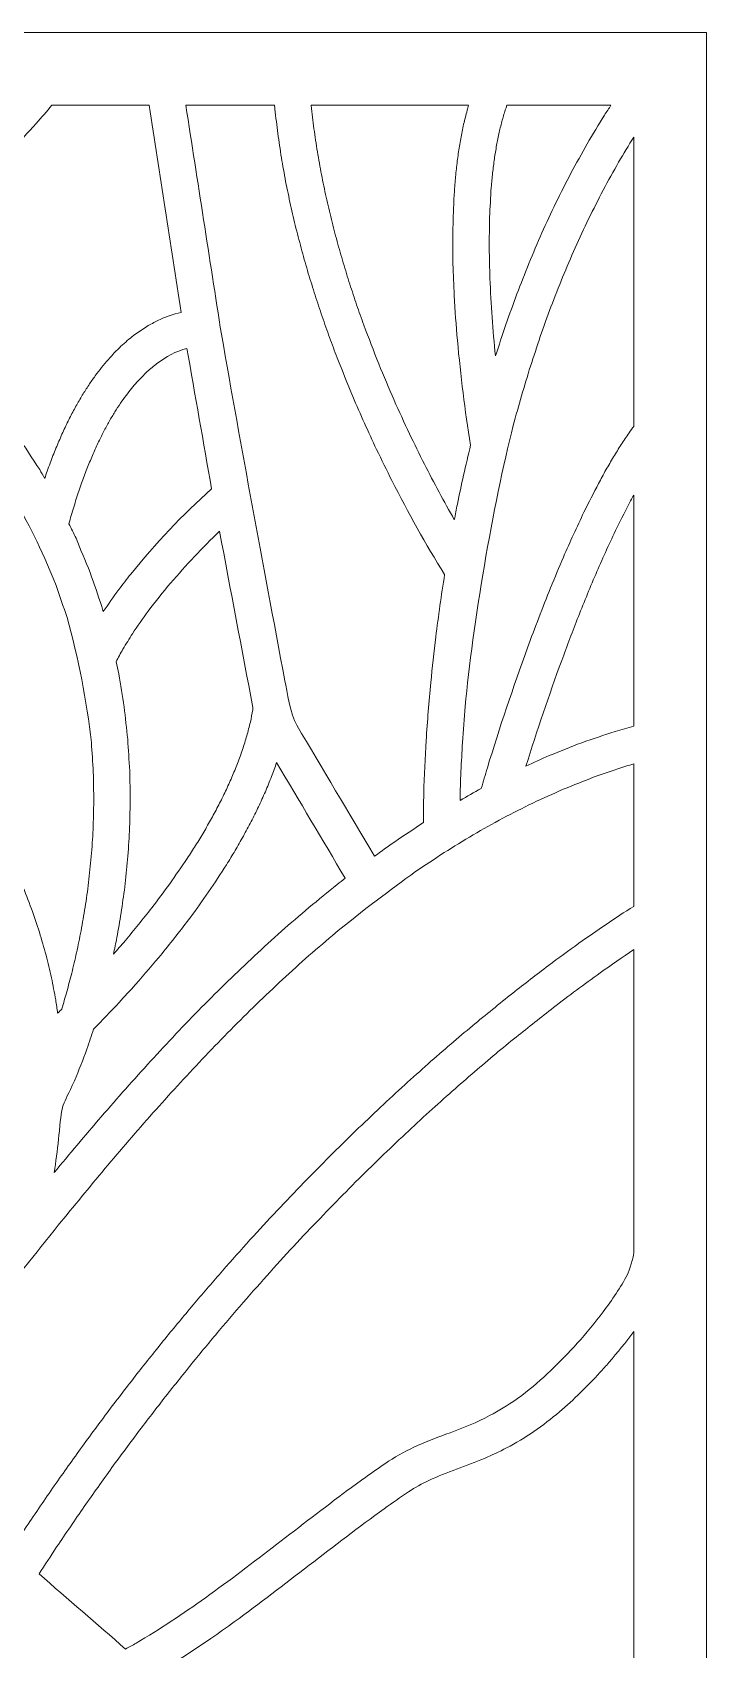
# Model space of a CAD drawing. Header units: centimetres. Extents: x 11.4 to 34.1, y -13.2 to 12.5.
# Drawn here: x 30.11 to 34.06, y 3.04 to 12.5 of the extents above; entities that cross this region are included whole.
import ezdxf

# ---------------------------------------------------------------- set-up
doc = ezdxf.new("R2010")
doc.units = ezdxf.units.CM
doc.header["$MEASUREMENT"] = 0
doc.layers.add('layer 1', color=7, linetype='Continuous')

msp = doc.modelspace()

# ---------------------------------------------------------------- linework, layer by layer
at = {"layer": 'layer 1', "color": 242, "lineweight": 9}
for points, knots in [([(34.05956, -13.24016), (30.47075, -13.24016), (26.88195, -13.24016), (23.29314, -13.24016), (23.29314, -13.24016), (23.29314, -4.65901), (23.29314, 3.92215), (23.29314, 12.5033), (23.29314, 12.5033), (26.88195, 12.5033), (30.47075, 12.5033), (34.05956, 12.5033), (34.05956, 12.5033), (34.05956, 3.92215), (34.05956, -4.65901), (34.05956, -13.24016)], [0, 0, 0, 0, 0.2, 0.2, 0.2, 0.2, 0.4, 0.4, 0.4, 0.4, 0.6, 0.6, 0.6, 0.6, 1, 1, 1, 1]), ([(30.18696, 9.89473), (30.19176, 9.90897), (30.19656, 9.92321), (30.20137, 9.93745), (30.20137, 9.93745), (30.21264, 9.96771), (30.22392, 9.99798), (30.23519, 10.02825), (30.23519, 10.02825), (30.24678, 10.05651), (30.25837, 10.08477), (30.26996, 10.11303), (30.26996, 10.11303), (30.28183, 10.13936), (30.2937, 10.16569), (30.30556, 10.19202), (30.30556, 10.19202), (30.31766, 10.21649), (30.32977, 10.24095), (30.34187, 10.26542), (30.34187, 10.26542), (30.35416, 10.2881), (30.36646, 10.31077), (30.37875, 10.33345), (30.37875, 10.33345), (30.3912, 10.35441), (30.40364, 10.37536), (30.41609, 10.39631), (30.41609, 10.39631), (30.42864, 10.41561), (30.4412, 10.43491), (30.45375, 10.45421), (30.45375, 10.45421), (30.46637, 10.47192), (30.47899, 10.48963), (30.4916, 10.50734), (30.4916, 10.50734), (30.50424, 10.52353), (30.51688, 10.53972), (30.52952, 10.5559), (30.52952, 10.5559), (30.54214, 10.57063), (30.55475, 10.58536), (30.56736, 10.60009), (30.56736, 10.60009), (30.5799, 10.61342), (30.59244, 10.62675), (30.60498, 10.64009), (30.60498, 10.64009), (30.6174, 10.65209), (30.62982, 10.66409), (30.64224, 10.67609), (30.64224, 10.67609), (30.65449, 10.68682), (30.66673, 10.69755), (30.67898, 10.70829), (30.67898, 10.70829), (30.69099, 10.71781), (30.70301, 10.72733), (30.71503, 10.73686), (30.71503, 10.73686), (30.73816, 10.75255), (30.76129, 10.76824), (30.78443, 10.78392), (30.78443, 10.78392), (30.80597, 10.79557), (30.82751, 10.80722), (30.84906, 10.81887), (30.84906, 10.81887), (30.89305, 10.83852), (30.93768, 10.85626), (30.98523, 10.86526), (30.98523, 10.86526), (30.92249, 11.26914), (30.85975, 11.67302), (30.79701, 12.07691), (30.79701, 12.07691), (30.60763, 12.07691), (30.41824, 12.07691), (30.22886, 12.07691), (30.22886, 12.07691), (30.19871, 12.04113), (30.16815, 12.00574), (30.13733, 11.97042), (30.13733, 11.97042), (30.08747, 11.91618), (30.03762, 11.86194), (29.98776, 11.80771), (29.98776, 11.80771), (29.95716, 11.77617), (29.92656, 11.74463), (29.89596, 11.71309), (29.89596, 11.71309), (29.8617, 11.67916), (29.82744, 11.64523), (29.79317, 11.61129), (29.79317, 11.61129), (29.75534, 11.57539), (29.71751, 11.53948), (29.67967, 11.50357), (29.67967, 11.50357), (29.63835, 11.4661), (29.59703, 11.42863), (29.55571, 11.39116), (29.55571, 11.39116), (29.511, 11.35255), (29.46628, 11.31394), (29.42157, 11.27533), (29.42157, 11.27533), (29.37354, 11.23599), (29.32552, 11.19666), (29.27749, 11.15732), (29.27749, 11.15732), (29.232, 11.12213), (29.1865, 11.08693), (29.14101, 11.05174), (29.14101, 11.05174), (29.27885, 10.94231), (29.37193, 10.86236), (29.522, 10.72755), (29.522, 10.72755), (29.58449, 10.66391), (29.64697, 10.60027), (29.70946, 10.53663), (29.70946, 10.53663), (29.76541, 10.47185), (29.82136, 10.40707), (29.87731, 10.34229), (29.87731, 10.34229), (29.92701, 10.2766), (29.97671, 10.21092), (30.02641, 10.14523), (30.02641, 10.14523), (30.07015, 10.07888), (30.11389, 10.01253), (30.15763, 9.94618), (30.15763, 9.94618), (30.1674, 9.92903), (30.17718, 9.91188), (30.18696, 9.89473)], [0, 0, 0, 0, 0.0277778, 0.0277778, 0.0277778, 0.0277778, 0.0555556, 0.0555556, 0.0555556, 0.0555556, 0.0833333, 0.0833333, 0.0833333, 0.0833333, 0.1111111, 0.1111111, 0.1111111, 0.1111111, 0.1388889, 0.1388889, 0.1388889, 0.1388889, 0.1666667, 0.1666667, 0.1666667, 0.1666667, 0.1944444, 0.1944444, 0.1944444, 0.1944444, 0.2222222, 0.2222222, 0.2222222, 0.2222222, 0.25, 0.25, 0.25, 0.25, 0.2777778, 0.2777778, 0.2777778, 0.2777778, 0.3055556, 0.3055556, 0.3055556, 0.3055556, 0.3333333, 0.3333333, 0.3333333, 0.3333333, 0.3611111, 0.3611111, 0.3611111, 0.3611111, 0.3888889, 0.3888889, 0.3888889, 0.3888889, 0.4166667, 0.4166667, 0.4166667, 0.4166667, 0.4444444, 0.4444444, 0.4444444, 0.4444444, 0.4722222, 0.4722222, 0.4722222, 0.4722222, 0.5, 0.5, 0.5, 0.5, 0.5277778, 0.5277778, 0.5277778, 0.5277778, 0.5555556, 0.5555556, 0.5555556, 0.5555556, 0.5833333, 0.5833333, 0.5833333, 0.5833333, 0.6111111, 0.6111111, 0.6111111, 0.6111111, 0.6388889, 0.6388889, 0.6388889, 0.6388889, 0.6666667, 0.6666667, 0.6666667, 0.6666667, 0.6944444, 0.6944444, 0.6944444, 0.6944444, 0.7222222, 0.7222222, 0.7222222, 0.7222222, 0.75, 0.75, 0.75, 0.75, 0.7777778, 0.7777778, 0.7777778, 0.7777778, 0.8055556, 0.8055556, 0.8055556, 0.8055556, 0.8333333, 0.8333333, 0.8333333, 0.8333333, 0.8611111, 0.8611111, 0.8611111, 0.8611111, 0.8888889, 0.8888889, 0.8888889, 0.8888889, 0.9166667, 0.9166667, 0.9166667, 0.9166667, 0.9444444, 0.9444444, 0.9444444, 0.9444444, 1, 1, 1, 1]), ([(32.40433, 8.05217), (32.40729, 8.15582), (32.41221, 8.25914), (32.41816, 8.36268), (32.41816, 8.36268), (32.42586, 8.47567), (32.435, 8.58828), (32.44527, 8.70107), (32.44527, 8.70107), (32.45507, 8.79), (32.46487, 8.87892), (32.47466, 8.96785), (32.47466, 8.96785), (32.49056, 9.08976), (32.50709, 9.21136), (32.5266, 9.33276), (32.5266, 9.33276), (32.41426, 9.51007), (32.31407, 9.69498), (32.21795, 9.88145), (32.21795, 9.88145), (32.18797, 9.94243), (32.15799, 10.0034), (32.128, 10.06437), (32.128, 10.06437), (32.08013, 10.16681), (32.03401, 10.26955), (31.98914, 10.37335), (31.98914, 10.37335), (31.95865, 10.44883), (31.92816, 10.52431), (31.89767, 10.59979), (31.89767, 10.59979), (31.88285, 10.63935), (31.86804, 10.67892), (31.85323, 10.71848), (31.85323, 10.71848), (31.83884, 10.75916), (31.82446, 10.79984), (31.81008, 10.84053), (31.81008, 10.84053), (31.79624, 10.88225), (31.78239, 10.92398), (31.76855, 10.96571), (31.76855, 10.96571), (31.75535, 11.0084), (31.74216, 11.0511), (31.72896, 11.0938), (31.72896, 11.0938), (31.71652, 11.13739), (31.70408, 11.18098), (31.69164, 11.22458), (31.69164, 11.22458), (31.68006, 11.269), (31.66848, 11.31342), (31.6569, 11.35784), (31.6569, 11.35784), (31.64629, 11.40301), (31.63569, 11.44818), (31.62508, 11.49335), (31.62508, 11.49335), (31.61556, 11.5392), (31.60603, 11.58505), (31.59651, 11.6309), (31.59651, 11.6309), (31.58818, 11.67735), (31.57984, 11.72381), (31.57151, 11.77026), (31.57151, 11.77026), (31.56448, 11.81725), (31.55745, 11.86424), (31.55042, 11.91123), (31.55042, 11.91123), (31.54481, 11.95868), (31.53919, 12.00612), (31.53358, 12.05357), (31.53358, 12.05357), (31.53291, 12.06135), (31.53225, 12.06913), (31.53158, 12.07691), (31.53158, 12.07691), (31.35864, 12.07691), (31.1857, 12.07691), (31.01276, 12.07691), (31.01276, 12.07691), (31.0821, 11.63053), (31.15144, 11.18416), (31.22078, 10.73778), (31.22078, 10.73778), (31.33949, 10.06116), (31.45828, 9.42027), (31.59179, 8.71169), (31.59179, 8.71169), (31.60358, 8.64914), (31.62408, 8.51458), (31.66159, 8.45141), (31.66159, 8.45141), (31.81322, 8.19603), (31.96485, 7.94065), (32.11649, 7.68526), (32.11649, 7.68526), (32.15596, 7.71357), (32.19543, 7.74188), (32.2349, 7.77018), (32.2349, 7.77018), (32.29097, 7.80752), (32.34704, 7.84485), (32.40311, 7.88218), (32.40311, 7.88218), (32.40303, 7.93886), (32.4032, 7.99543), (32.40433, 8.05217)], [0, 0, 0, 0, 0.0344828, 0.0344828, 0.0344828, 0.0344828, 0.0689655, 0.0689655, 0.0689655, 0.0689655, 0.1034483, 0.1034483, 0.1034483, 0.1034483, 0.137931, 0.137931, 0.137931, 0.137931, 0.1724138, 0.1724138, 0.1724138, 0.1724138, 0.2068966, 0.2068966, 0.2068966, 0.2068966, 0.2413793, 0.2413793, 0.2413793, 0.2413793, 0.2758621, 0.2758621, 0.2758621, 0.2758621, 0.3103448, 0.3103448, 0.3103448, 0.3103448, 0.3448276, 0.3448276, 0.3448276, 0.3448276, 0.3793103, 0.3793103, 0.3793103, 0.3793103, 0.4137931, 0.4137931, 0.4137931, 0.4137931, 0.4482759, 0.4482759, 0.4482759, 0.4482759, 0.4827586, 0.4827586, 0.4827586, 0.4827586, 0.5172414, 0.5172414, 0.5172414, 0.5172414, 0.5517241, 0.5517241, 0.5517241, 0.5517241, 0.5862069, 0.5862069, 0.5862069, 0.5862069, 0.6206897, 0.6206897, 0.6206897, 0.6206897, 0.6551724, 0.6551724, 0.6551724, 0.6551724, 0.6896552, 0.6896552, 0.6896552, 0.6896552, 0.7241379, 0.7241379, 0.7241379, 0.7241379, 0.7586207, 0.7586207, 0.7586207, 0.7586207, 0.7931034, 0.7931034, 0.7931034, 0.7931034, 0.8275862, 0.8275862, 0.8275862, 0.8275862, 0.862069, 0.862069, 0.862069, 0.862069, 0.8965517, 0.8965517, 0.8965517, 0.8965517, 0.9310345, 0.9310345, 0.9310345, 0.9310345, 1, 1, 1, 1]), ([(31.74555, 12.07691), (31.7456, 12.07633), (31.74565, 12.07576), (31.7457, 12.07518), (31.7457, 12.07518), (31.75105, 12.02997), (31.75641, 11.98475), (31.76176, 11.93953), (31.76176, 11.93953), (31.76847, 11.89464), (31.77519, 11.84975), (31.7819, 11.80486), (31.7819, 11.80486), (31.78988, 11.76037), (31.79786, 11.71589), (31.80584, 11.6714), (31.80584, 11.6714), (31.81498, 11.6274), (31.82412, 11.5834), (31.83326, 11.5394), (31.83326, 11.5394), (31.84346, 11.49597), (31.85366, 11.45253), (31.86386, 11.4091), (31.86386, 11.4091), (31.87501, 11.36631), (31.88616, 11.32352), (31.89732, 11.28073), (31.89732, 11.28073), (31.90932, 11.23867), (31.92133, 11.1966), (31.93334, 11.15454), (31.93334, 11.15454), (31.94609, 11.11328), (31.95884, 11.07202), (31.97159, 11.03076), (31.97159, 11.03076), (31.98499, 10.99038), (31.99838, 10.95001), (32.01178, 10.90963), (32.01178, 10.90963), (32.02571, 10.87022), (32.03964, 10.83081), (32.05358, 10.79139), (32.05358, 10.79139), (32.08263, 10.71578), (32.11169, 10.64016), (32.14075, 10.56454), (32.14075, 10.56454), (32.17069, 10.49373), (32.20064, 10.42292), (32.23058, 10.3521), (32.23058, 10.3521), (32.26057, 10.28672), (32.29055, 10.22133), (32.32054, 10.15595), (32.32054, 10.15595), (32.34971, 10.09662), (32.37888, 10.03729), (32.40806, 9.97797), (32.40806, 9.97797), (32.46448, 9.86851), (32.52211, 9.76002), (32.58328, 9.65314), (32.58328, 9.65314), (32.58916, 9.68333), (32.59504, 9.71351), (32.60092, 9.7437), (32.60092, 9.7437), (32.61296, 9.80004), (32.625, 9.85638), (32.63704, 9.91272), (32.63704, 9.91272), (32.65081, 9.97148), (32.66457, 10.03025), (32.67834, 10.08902), (32.67834, 10.08902), (32.6451, 10.29241), (32.62042, 10.49648), (32.60111, 10.70166), (32.60111, 10.70166), (32.59381, 10.78922), (32.58757, 10.87663), (32.58235, 10.96435), (32.58235, 10.96435), (32.57998, 11.02564), (32.57762, 11.08693), (32.57525, 11.14822), (32.57525, 11.14822), (32.57486, 11.21051), (32.57447, 11.27281), (32.57408, 11.33511), (32.57408, 11.33511), (32.57614, 11.3973), (32.57819, 11.45948), (32.58024, 11.52168), (32.58024, 11.52168), (32.58234, 11.55239), (32.58443, 11.5831), (32.58653, 11.61382), (32.58653, 11.61382), (32.58942, 11.6441), (32.59231, 11.67438), (32.59519, 11.70466), (32.59519, 11.70466), (32.59895, 11.73439), (32.6027, 11.76411), (32.60646, 11.79383), (32.60646, 11.79383), (32.61114, 11.82286), (32.61583, 11.8519), (32.62052, 11.88093), (32.62052, 11.88093), (32.62622, 11.90915), (32.63193, 11.93738), (32.63763, 11.9656), (32.63763, 11.9656), (32.64443, 11.99289), (32.65124, 12.02018), (32.65804, 12.04747), (32.65804, 12.04747), (32.66103, 12.05728), (32.66402, 12.06709), (32.66702, 12.07691), (32.66702, 12.07691), (32.35986, 12.07691), (32.05271, 12.07691), (31.74555, 12.07691)], [0, 0, 0, 0, 0.030303, 0.030303, 0.030303, 0.030303, 0.0606061, 0.0606061, 0.0606061, 0.0606061, 0.0909091, 0.0909091, 0.0909091, 0.0909091, 0.1212121, 0.1212121, 0.1212121, 0.1212121, 0.1515152, 0.1515152, 0.1515152, 0.1515152, 0.1818182, 0.1818182, 0.1818182, 0.1818182, 0.2121212, 0.2121212, 0.2121212, 0.2121212, 0.2424242, 0.2424242, 0.2424242, 0.2424242, 0.2727273, 0.2727273, 0.2727273, 0.2727273, 0.3030303, 0.3030303, 0.3030303, 0.3030303, 0.3333333, 0.3333333, 0.3333333, 0.3333333, 0.3636364, 0.3636364, 0.3636364, 0.3636364, 0.3939394, 0.3939394, 0.3939394, 0.3939394, 0.4242424, 0.4242424, 0.4242424, 0.4242424, 0.4545455, 0.4545455, 0.4545455, 0.4545455, 0.4848485, 0.4848485, 0.4848485, 0.4848485, 0.5151515, 0.5151515, 0.5151515, 0.5151515, 0.5454545, 0.5454545, 0.5454545, 0.5454545, 0.5757576, 0.5757576, 0.5757576, 0.5757576, 0.6060606, 0.6060606, 0.6060606, 0.6060606, 0.6363636, 0.6363636, 0.6363636, 0.6363636, 0.6666667, 0.6666667, 0.6666667, 0.6666667, 0.6969697, 0.6969697, 0.6969697, 0.6969697, 0.7272727, 0.7272727, 0.7272727, 0.7272727, 0.7575758, 0.7575758, 0.7575758, 0.7575758, 0.7878788, 0.7878788, 0.7878788, 0.7878788, 0.8181818, 0.8181818, 0.8181818, 0.8181818, 0.8484848, 0.8484848, 0.8484848, 0.8484848, 0.8787879, 0.8787879, 0.8787879, 0.8787879, 0.9090909, 0.9090909, 0.9090909, 0.9090909, 0.9393939, 0.9393939, 0.9393939, 0.9393939, 1, 1, 1, 1]), ([(32.89117, 12.07691), (32.88882, 12.07057), (32.88647, 12.06424), (32.88411, 12.05791), (32.88411, 12.05791), (32.87727, 12.03546), (32.87042, 12.013), (32.86357, 11.99055), (32.86357, 11.99055), (32.8576, 11.96659), (32.85163, 11.94264), (32.84566, 11.91868), (32.84566, 11.91868), (32.84054, 11.89339), (32.83543, 11.8681), (32.83032, 11.84281), (32.83032, 11.84281), (32.82605, 11.81636), (32.82178, 11.78991), (32.81751, 11.76347), (32.81751, 11.76347), (32.81405, 11.73604), (32.81058, 11.70861), (32.80712, 11.68118), (32.80712, 11.68118), (32.80442, 11.65293), (32.80173, 11.62468), (32.79903, 11.59644), (32.79903, 11.59644), (32.79577, 11.53816), (32.79251, 11.47988), (32.78925, 11.4216), (32.78925, 11.4216), (32.78851, 11.36201), (32.78778, 11.30242), (32.78704, 11.24283), (32.78704, 11.24283), (32.78842, 11.1832), (32.78981, 11.12356), (32.79119, 11.06393), (32.79119, 11.06393), (32.79815, 10.91245), (32.80841, 10.76162), (32.8241, 10.61079), (32.8241, 10.61079), (32.84425, 10.67186), (32.8644, 10.73292), (32.88456, 10.79399), (32.88456, 10.79399), (32.90607, 10.85375), (32.92758, 10.91351), (32.94909, 10.97327), (32.94909, 10.97327), (32.97246, 11.0329), (32.99582, 11.09252), (33.01919, 11.15215), (33.01919, 11.15215), (33.04449, 11.21145), (33.06979, 11.27074), (33.09509, 11.33004), (33.09509, 11.33004), (33.12241, 11.3888), (33.14973, 11.44756), (33.17705, 11.50632), (33.17705, 11.50632), (33.20647, 11.56434), (33.23589, 11.62237), (33.26531, 11.68039), (33.26531, 11.68039), (33.29691, 11.73747), (33.32852, 11.79455), (33.36012, 11.85164), (33.36012, 11.85164), (33.39399, 11.90757), (33.42786, 11.96351), (33.46172, 12.01945), (33.46172, 12.01945), (33.47443, 12.0386), (33.48714, 12.05775), (33.49985, 12.07691), (33.49985, 12.07691), (33.29696, 12.07691), (33.09407, 12.07691), (32.89117, 12.07691)], [0, 0, 0, 0, 0.0454545, 0.0454545, 0.0454545, 0.0454545, 0.0909091, 0.0909091, 0.0909091, 0.0909091, 0.1363636, 0.1363636, 0.1363636, 0.1363636, 0.1818182, 0.1818182, 0.1818182, 0.1818182, 0.2272727, 0.2272727, 0.2272727, 0.2272727, 0.2727273, 0.2727273, 0.2727273, 0.2727273, 0.3181818, 0.3181818, 0.3181818, 0.3181818, 0.3636364, 0.3636364, 0.3636364, 0.3636364, 0.4090909, 0.4090909, 0.4090909, 0.4090909, 0.4545455, 0.4545455, 0.4545455, 0.4545455, 0.5, 0.5, 0.5, 0.5, 0.5454545, 0.5454545, 0.5454545, 0.5454545, 0.5909091, 0.5909091, 0.5909091, 0.5909091, 0.6363636, 0.6363636, 0.6363636, 0.6363636, 0.6818182, 0.6818182, 0.6818182, 0.6818182, 0.7272727, 0.7272727, 0.7272727, 0.7272727, 0.7727273, 0.7727273, 0.7727273, 0.7727273, 0.8181818, 0.8181818, 0.8181818, 0.8181818, 0.8636364, 0.8636364, 0.8636364, 0.8636364, 0.9090909, 0.9090909, 0.9090909, 0.9090909, 1, 1, 1, 1]), ([(33.63316, 11.89096), (33.60365, 11.84223), (33.57414, 11.79349), (33.54463, 11.74475), (33.54463, 11.74475), (33.51433, 11.69001), (33.48402, 11.63527), (33.45371, 11.58052), (33.45371, 11.58052), (33.42542, 11.52473), (33.39714, 11.46894), (33.36885, 11.41315), (33.36885, 11.41315), (33.34252, 11.35651), (33.31618, 11.29988), (33.28985, 11.24324), (33.28985, 11.24324), (33.26541, 11.18596), (33.24097, 11.12868), (33.21653, 11.07141), (33.21653, 11.07141), (33.19391, 11.01369), (33.17129, 10.95597), (33.14868, 10.89826), (33.14868, 10.89826), (33.12782, 10.84031), (33.10696, 10.78236), (33.0861, 10.72441), (33.0861, 10.72441), (33.06693, 10.66643), (33.04776, 10.60845), (33.02859, 10.55047), (33.02859, 10.55047), (33.01104, 10.49267), (32.99349, 10.43487), (32.97594, 10.37707), (32.97594, 10.37707), (32.95994, 10.31965), (32.94395, 10.26223), (32.92795, 10.2048), (32.92795, 10.2048), (32.8098, 9.74215), (32.68922, 9.02919), (32.64662, 8.56134), (32.64662, 8.56134), (32.6414, 8.49066), (32.63617, 8.41999), (32.63094, 8.34931), (32.63094, 8.34931), (32.62448, 8.2369), (32.61863, 8.12443), (32.61672, 8.01185), (32.61672, 8.01185), (32.65807, 8.03501), (32.69942, 8.05818), (32.74077, 8.08134), (32.74077, 8.08134), (32.75251, 8.12156), (32.76432, 8.16175), (32.77642, 8.20187), (32.77642, 8.20187), (32.84844, 8.43768), (32.92718, 8.67094), (33.01105, 8.90282), (33.01105, 8.90282), (33.05468, 9.02077), (33.09967, 9.13791), (33.14635, 9.2547), (33.14635, 9.2547), (33.17138, 9.31457), (33.19641, 9.37444), (33.22145, 9.43431), (33.22145, 9.43431), (33.26039, 9.5229), (33.30036, 9.6106), (33.34187, 9.69803), (33.34187, 9.69803), (33.37012, 9.75363), (33.39837, 9.80923), (33.42662, 9.86484), (33.42662, 9.86484), (33.44115, 9.8913), (33.45568, 9.91776), (33.4702, 9.94422), (33.4702, 9.94422), (33.48498, 9.9696), (33.49976, 9.99498), (33.51454, 10.02037), (33.51454, 10.02037), (33.52957, 10.04453), (33.5446, 10.06869), (33.55963, 10.09285), (33.55963, 10.09285), (33.57492, 10.11566), (33.59021, 10.13847), (33.6055, 10.16128), (33.6055, 10.16128), (33.61472, 10.1739), (33.62394, 10.18653), (33.63316, 10.19916), (33.63316, 10.19916), (33.63316, 10.76309), (33.63316, 11.32703), (33.63316, 11.89096)], [0, 0, 0, 0, 0.037037, 0.037037, 0.037037, 0.037037, 0.0740741, 0.0740741, 0.0740741, 0.0740741, 0.1111111, 0.1111111, 0.1111111, 0.1111111, 0.1481481, 0.1481481, 0.1481481, 0.1481481, 0.1851852, 0.1851852, 0.1851852, 0.1851852, 0.2222222, 0.2222222, 0.2222222, 0.2222222, 0.2592593, 0.2592593, 0.2592593, 0.2592593, 0.2962963, 0.2962963, 0.2962963, 0.2962963, 0.3333333, 0.3333333, 0.3333333, 0.3333333, 0.3703704, 0.3703704, 0.3703704, 0.3703704, 0.4074074, 0.4074074, 0.4074074, 0.4074074, 0.4444444, 0.4444444, 0.4444444, 0.4444444, 0.4814815, 0.4814815, 0.4814815, 0.4814815, 0.5185185, 0.5185185, 0.5185185, 0.5185185, 0.5555556, 0.5555556, 0.5555556, 0.5555556, 0.5925926, 0.5925926, 0.5925926, 0.5925926, 0.6296296, 0.6296296, 0.6296296, 0.6296296, 0.6666667, 0.6666667, 0.6666667, 0.6666667, 0.7037037, 0.7037037, 0.7037037, 0.7037037, 0.7407407, 0.7407407, 0.7407407, 0.7407407, 0.7777778, 0.7777778, 0.7777778, 0.7777778, 0.8148148, 0.8148148, 0.8148148, 0.8148148, 0.8518519, 0.8518519, 0.8518519, 0.8518519, 0.8888889, 0.8888889, 0.8888889, 0.8888889, 0.9259259, 0.9259259, 0.9259259, 0.9259259, 1, 1, 1, 1]), ([(30.5297, 9.11543), (30.55921, 9.15934), (30.58938, 9.20238), (30.6206, 9.24519), (30.6206, 9.24519), (30.64377, 9.27518), (30.66693, 9.30518), (30.69009, 9.33517), (30.69009, 9.33517), (30.83458, 9.51288), (30.99203, 9.68048), (31.16307, 9.83297), (31.16307, 9.83297), (31.11503, 10.10678), (31.06699, 10.38059), (31.01896, 10.65439), (31.01896, 10.65439), (30.95369, 10.63903), (30.89731, 10.60507), (30.84328, 10.56647), (30.84328, 10.56647), (30.82441, 10.55071), (30.80553, 10.53494), (30.78666, 10.51918), (30.78666, 10.51918), (30.76646, 10.49866), (30.74626, 10.47815), (30.72606, 10.45764), (30.72606, 10.45764), (30.71557, 10.44539), (30.70508, 10.43314), (30.69459, 10.42089), (30.69459, 10.42089), (30.6839, 10.4072), (30.67321, 10.39351), (30.66252, 10.37982), (30.66252, 10.37982), (30.65168, 10.3646), (30.64084, 10.34939), (30.63, 10.33417), (30.63, 10.33417), (30.61906, 10.31735), (30.60811, 10.30053), (30.59717, 10.2837), (30.59717, 10.2837), (30.58618, 10.26519), (30.57518, 10.24668), (30.56419, 10.22817), (30.56419, 10.22817), (30.55319, 10.20789), (30.54219, 10.1876), (30.53119, 10.16732), (30.53119, 10.16732), (30.52025, 10.14519), (30.5093, 10.12306), (30.49836, 10.10093), (30.49836, 10.10093), (30.48751, 10.07687), (30.47667, 10.05281), (30.46583, 10.02875), (30.46583, 10.02875), (30.45514, 10.00269), (30.44445, 9.97663), (30.43376, 9.95057), (30.43376, 9.95057), (30.42328, 9.92243), (30.4128, 9.89428), (30.40232, 9.86614), (30.40232, 9.86614), (30.39209, 9.83585), (30.38187, 9.80555), (30.37165, 9.77525), (30.37165, 9.77525), (30.36173, 9.74272), (30.35182, 9.7102), (30.34191, 9.67767), (30.34191, 9.67767), (30.3375, 9.6616), (30.3331, 9.64553), (30.32869, 9.62947), (30.32869, 9.62947), (30.34244, 9.60132), (30.3562, 9.57317), (30.36995, 9.54502), (30.36995, 9.54502), (30.39759, 9.47814), (30.42522, 9.41126), (30.45286, 9.34438), (30.45286, 9.34438), (30.47575, 9.27782), (30.49864, 9.21125), (30.52152, 9.14469), (30.52152, 9.14469), (30.52425, 9.13494), (30.52697, 9.12518), (30.5297, 9.11543)], [0, 0, 0, 0, 0.04, 0.04, 0.04, 0.04, 0.08, 0.08, 0.08, 0.08, 0.12, 0.12, 0.12, 0.12, 0.16, 0.16, 0.16, 0.16, 0.2, 0.2, 0.2, 0.2, 0.24, 0.24, 0.24, 0.24, 0.28, 0.28, 0.28, 0.28, 0.32, 0.32, 0.32, 0.32, 0.36, 0.36, 0.36, 0.36, 0.4, 0.4, 0.4, 0.4, 0.44, 0.44, 0.44, 0.44, 0.48, 0.48, 0.48, 0.48, 0.52, 0.52, 0.52, 0.52, 0.56, 0.56, 0.56, 0.56, 0.6, 0.6, 0.6, 0.6, 0.64, 0.64, 0.64, 0.64, 0.68, 0.68, 0.68, 0.68, 0.72, 0.72, 0.72, 0.72, 0.76, 0.76, 0.76, 0.76, 0.8, 0.8, 0.8, 0.8, 0.84, 0.84, 0.84, 0.84, 0.88, 0.88, 0.88, 0.88, 0.92, 0.92, 0.92, 0.92, 1, 1, 1, 1]), ([(30.26536, 6.77006), (30.27231, 6.77682), (30.27924, 6.7836), (30.28614, 6.79039), (30.28614, 6.79039), (30.28638, 6.79114), (30.28662, 6.79189), (30.28686, 6.79263), (30.28686, 6.79263), (30.29653, 6.82561), (30.30621, 6.8586), (30.31589, 6.89158), (30.31589, 6.89158), (30.32559, 6.92808), (30.33529, 6.96458), (30.34498, 7.00109), (30.34498, 7.00109), (30.3544, 7.04088), (30.36382, 7.08068), (30.37323, 7.12048), (30.37323, 7.12048), (30.38206, 7.16334), (30.3909, 7.20621), (30.39973, 7.24908), (30.39973, 7.24908), (30.40767, 7.2948), (30.41561, 7.34051), (30.42356, 7.38623), (30.42356, 7.38623), (30.43031, 7.43457), (30.43706, 7.48291), (30.44381, 7.53125), (30.44381, 7.53125), (30.44907, 7.58199), (30.45434, 7.63272), (30.4596, 7.68346), (30.4596, 7.68346), (30.46307, 7.73638), (30.46654, 7.7893), (30.47001, 7.84221), (30.47001, 7.84221), (30.4714, 7.89709), (30.47278, 7.95196), (30.47417, 8.00683), (30.47417, 8.00683), (30.47317, 8.06344), (30.47217, 8.12005), (30.47117, 8.17665), (30.47117, 8.17665), (30.46749, 8.23478), (30.46381, 8.2929), (30.46012, 8.35103), (30.46012, 8.35103), (30.43315, 8.59192), (30.38349, 8.8465), (30.31788, 9.08129), (30.31788, 9.08129), (30.29637, 9.14384), (30.27486, 9.20639), (30.25336, 9.26894), (30.25336, 9.26894), (30.15446, 9.50825), (30.10855, 9.60182), (29.97583, 9.83459), (29.97583, 9.83459), (29.96213, 9.85538), (29.94842, 9.87617), (29.93472, 9.89696), (29.93472, 9.89696), (29.92349, 9.87279), (29.91218, 9.84867), (29.90079, 9.82458), (29.90079, 9.82458), (29.8084, 9.63044), (29.71032, 9.43898), (29.60298, 9.25264), (29.60298, 9.25264), (29.52502, 9.12019), (29.44114, 8.99177), (29.34659, 8.87046), (29.34659, 8.87046), (29.38825, 8.80424), (29.43109, 8.73876), (29.47334, 8.67291), (29.47334, 8.67291), (29.56455, 8.52834), (29.64864, 8.38074), (29.72772, 8.2292), (29.72772, 8.2292), (29.84692, 7.99745), (29.95416, 7.7601), (30.05445, 7.51961), (30.05445, 7.51961), (30.07258, 7.47246), (30.09071, 7.42531), (30.10884, 7.37817), (30.10884, 7.37817), (30.12438, 7.33231), (30.13992, 7.28645), (30.15546, 7.2406), (30.15546, 7.2406), (30.1685, 7.19582), (30.18154, 7.15105), (30.19458, 7.10628), (30.19458, 7.10628), (30.20522, 7.06238), (30.21585, 7.01848), (30.22648, 6.97458), (30.22648, 6.97458), (30.2348, 6.93137), (30.24312, 6.88815), (30.25144, 6.84494), (30.25144, 6.84494), (30.25513, 6.81907), (30.25882, 6.7932), (30.26252, 6.76733), (30.26252, 6.76733), (30.26347, 6.76824), (30.26441, 6.76915), (30.26536, 6.77006)], [0, 0, 0, 0, 0.0322581, 0.0322581, 0.0322581, 0.0322581, 0.0645161, 0.0645161, 0.0645161, 0.0645161, 0.0967742, 0.0967742, 0.0967742, 0.0967742, 0.1290323, 0.1290323, 0.1290323, 0.1290323, 0.1612903, 0.1612903, 0.1612903, 0.1612903, 0.1935484, 0.1935484, 0.1935484, 0.1935484, 0.2258065, 0.2258065, 0.2258065, 0.2258065, 0.2580645, 0.2580645, 0.2580645, 0.2580645, 0.2903226, 0.2903226, 0.2903226, 0.2903226, 0.3225806, 0.3225806, 0.3225806, 0.3225806, 0.3548387, 0.3548387, 0.3548387, 0.3548387, 0.3870968, 0.3870968, 0.3870968, 0.3870968, 0.4193548, 0.4193548, 0.4193548, 0.4193548, 0.4516129, 0.4516129, 0.4516129, 0.4516129, 0.483871, 0.483871, 0.483871, 0.483871, 0.516129, 0.516129, 0.516129, 0.516129, 0.5483871, 0.5483871, 0.5483871, 0.5483871, 0.5806452, 0.5806452, 0.5806452, 0.5806452, 0.6129032, 0.6129032, 0.6129032, 0.6129032, 0.6451613, 0.6451613, 0.6451613, 0.6451613, 0.6774194, 0.6774194, 0.6774194, 0.6774194, 0.7096774, 0.7096774, 0.7096774, 0.7096774, 0.7419355, 0.7419355, 0.7419355, 0.7419355, 0.7741935, 0.7741935, 0.7741935, 0.7741935, 0.8064516, 0.8064516, 0.8064516, 0.8064516, 0.8387097, 0.8387097, 0.8387097, 0.8387097, 0.8709677, 0.8709677, 0.8709677, 0.8709677, 0.9032258, 0.9032258, 0.9032258, 0.9032258, 0.9354839, 0.9354839, 0.9354839, 0.9354839, 1, 1, 1, 1]), ([(33.63316, 9.79707), (33.62699, 9.78615), (33.62082, 9.77523), (33.61465, 9.76431), (33.61465, 9.76431), (33.58766, 9.71119), (33.56067, 9.65806), (33.53367, 9.60493), (33.53367, 9.60493), (33.49351, 9.52033), (33.45484, 9.43546), (33.41716, 9.34973), (33.41716, 9.34973), (33.38009, 9.26246), (33.34408, 9.17498), (33.30889, 9.08694), (33.30889, 9.08694), (33.27563, 9.00139), (33.24312, 8.91566), (33.21127, 8.82958), (33.21127, 8.82958), (33.13743, 8.62542), (33.06658, 8.41978), (33.0024, 8.21226), (33.0024, 8.21226), (33.0474, 8.23258), (33.09239, 8.25289), (33.1374, 8.27321), (33.1374, 8.27321), (33.20111, 8.29845), (33.26483, 8.32369), (33.32855, 8.34893), (33.32855, 8.34893), (33.39351, 8.37104), (33.45847, 8.39314), (33.52343, 8.41525), (33.52343, 8.41525), (33.56001, 8.42565), (33.59658, 8.43603), (33.63316, 8.44643), (33.63316, 8.44643), (33.63316, 8.89664), (33.63316, 9.34685), (33.63316, 9.79707)], [0, 0, 0, 0, 0.0833333, 0.0833333, 0.0833333, 0.0833333, 0.1666667, 0.1666667, 0.1666667, 0.1666667, 0.25, 0.25, 0.25, 0.25, 0.3333333, 0.3333333, 0.3333333, 0.3333333, 0.4166667, 0.4166667, 0.4166667, 0.4166667, 0.5, 0.5, 0.5, 0.5, 0.5833333, 0.5833333, 0.5833333, 0.5833333, 0.6666667, 0.6666667, 0.6666667, 0.6666667, 0.75, 0.75, 0.75, 0.75, 0.8333333, 0.8333333, 0.8333333, 0.8333333, 1, 1, 1, 1]), ([(30.58905, 7.11148), (30.612, 7.13762), (30.6348, 7.16389), (30.65749, 7.19032), (30.65749, 7.19032), (30.71057, 7.25385), (30.76247, 7.31792), (30.81366, 7.383), (30.81366, 7.383), (30.84863, 7.42985), (30.8836, 7.4767), (30.91857, 7.52356), (30.91857, 7.52356), (30.95262, 7.573), (30.98667, 7.62245), (31.02073, 7.6719), (31.02073, 7.6719), (31.03711, 7.69742), (31.05349, 7.72294), (31.06986, 7.74846), (31.06986, 7.74846), (31.08565, 7.77442), (31.10144, 7.80038), (31.11723, 7.82633), (31.11723, 7.82633), (31.1323, 7.85265), (31.14738, 7.87898), (31.16246, 7.9053), (31.16246, 7.9053), (31.1767, 7.93191), (31.19095, 7.95852), (31.2052, 7.98513), (31.2052, 7.98513), (31.2185, 8.01196), (31.2318, 8.03878), (31.2451, 8.06561), (31.2451, 8.06561), (31.25733, 8.09257), (31.26957, 8.11953), (31.28181, 8.14649), (31.28181, 8.14649), (31.29287, 8.17352), (31.30393, 8.20054), (31.31499, 8.22756), (31.31499, 8.22756), (31.32477, 8.25455), (31.33454, 8.28155), (31.34432, 8.30855), (31.34432, 8.30855), (31.3527, 8.33545), (31.36108, 8.36234), (31.36946, 8.38924), (31.36946, 8.38924), (31.37635, 8.41595), (31.38324, 8.44266), (31.39012, 8.46938), (31.39012, 8.46938), (31.39494, 8.49342), (31.39975, 8.51746), (31.40456, 8.54151), (31.40456, 8.54151), (31.40456, 8.54568), (31.40456, 8.54985), (31.40456, 8.55402), (31.40456, 8.55402), (31.33961, 8.89786), (31.27466, 9.2417), (31.20972, 9.58554), (31.20972, 9.58554), (31.10897, 9.48906), (31.01396, 9.38781), (30.92283, 9.28222), (30.92283, 9.28222), (30.87767, 9.22838), (30.83414, 9.17394), (30.79167, 9.11795), (30.79167, 9.11795), (30.76008, 9.07463), (30.72964, 9.03106), (30.6999, 8.98645), (30.6999, 8.98645), (30.68146, 8.95646), (30.66301, 8.92646), (30.64457, 8.89647), (30.64457, 8.89647), (30.63064, 8.87159), (30.61726, 8.84676), (30.60432, 8.82167), (30.60432, 8.82167), (30.6095, 8.79812), (30.61467, 8.77457), (30.61984, 8.75102), (30.61984, 8.75102), (30.63037, 8.68683), (30.6409, 8.62264), (30.65142, 8.55845), (30.65142, 8.55845), (30.65847, 8.49551), (30.66552, 8.43258), (30.67257, 8.36964), (30.67257, 8.36964), (30.67646, 8.30819), (30.68035, 8.24673), (30.68424, 8.18528), (30.68424, 8.18528), (30.6853, 8.12553), (30.68636, 8.06578), (30.68741, 8.00603), (30.68741, 8.00603), (30.68595, 7.9482), (30.68449, 7.89037), (30.68303, 7.83254), (30.68303, 7.83254), (30.67938, 7.77685), (30.67573, 7.72117), (30.67207, 7.66548), (30.67207, 7.66548), (30.66654, 7.61215), (30.66101, 7.55882), (30.65548, 7.5055), (30.65548, 7.5055), (30.64839, 7.45474), (30.6413, 7.40398), (30.63421, 7.35323), (30.63421, 7.35323), (30.62588, 7.30526), (30.61754, 7.25729), (30.60921, 7.20932), (30.60921, 7.20932), (30.60249, 7.1767), (30.59577, 7.14409), (30.58905, 7.11148)], [0, 0, 0, 0, 0.0294118, 0.0294118, 0.0294118, 0.0294118, 0.0588235, 0.0588235, 0.0588235, 0.0588235, 0.0882353, 0.0882353, 0.0882353, 0.0882353, 0.1176471, 0.1176471, 0.1176471, 0.1176471, 0.1470588, 0.1470588, 0.1470588, 0.1470588, 0.1764706, 0.1764706, 0.1764706, 0.1764706, 0.2058824, 0.2058824, 0.2058824, 0.2058824, 0.2352941, 0.2352941, 0.2352941, 0.2352941, 0.2647059, 0.2647059, 0.2647059, 0.2647059, 0.2941176, 0.2941176, 0.2941176, 0.2941176, 0.3235294, 0.3235294, 0.3235294, 0.3235294, 0.3529412, 0.3529412, 0.3529412, 0.3529412, 0.3823529, 0.3823529, 0.3823529, 0.3823529, 0.4117647, 0.4117647, 0.4117647, 0.4117647, 0.4411765, 0.4411765, 0.4411765, 0.4411765, 0.4705882, 0.4705882, 0.4705882, 0.4705882, 0.5, 0.5, 0.5, 0.5, 0.5294118, 0.5294118, 0.5294118, 0.5294118, 0.5588235, 0.5588235, 0.5588235, 0.5588235, 0.5882353, 0.5882353, 0.5882353, 0.5882353, 0.6176471, 0.6176471, 0.6176471, 0.6176471, 0.6470588, 0.6470588, 0.6470588, 0.6470588, 0.6764706, 0.6764706, 0.6764706, 0.6764706, 0.7058824, 0.7058824, 0.7058824, 0.7058824, 0.7352941, 0.7352941, 0.7352941, 0.7352941, 0.7647059, 0.7647059, 0.7647059, 0.7647059, 0.7941176, 0.7941176, 0.7941176, 0.7941176, 0.8235294, 0.8235294, 0.8235294, 0.8235294, 0.8529412, 0.8529412, 0.8529412, 0.8529412, 0.8823529, 0.8823529, 0.8823529, 0.8823529, 0.9117647, 0.9117647, 0.9117647, 0.9117647, 0.9411765, 0.9411765, 0.9411765, 0.9411765, 1, 1, 1, 1]), ([(31.54356, 8.2326), (31.53369, 8.20535), (31.52383, 8.1781), (31.51396, 8.15085), (31.51396, 8.15085), (31.50184, 8.12124), (31.48972, 8.09163), (31.4776, 8.06202), (31.4776, 8.06202), (31.46431, 8.03274), (31.45102, 8.00346), (31.43773, 7.97417), (31.43773, 7.97417), (31.42339, 7.94526), (31.40906, 7.91635), (31.39472, 7.88744), (31.39472, 7.88744), (31.37947, 7.85896), (31.36422, 7.83047), (31.34897, 7.80198), (31.34897, 7.80198), (31.33293, 7.77397), (31.31688, 7.74595), (31.30083, 7.71794), (31.30083, 7.71794), (31.28412, 7.69045), (31.2674, 7.66296), (31.25068, 7.63548), (31.25068, 7.63548), (31.21571, 7.58229), (31.18074, 7.52911), (31.14577, 7.47593), (31.14577, 7.47593), (31.10956, 7.42551), (31.07335, 7.37509), (31.03713, 7.32466), (31.03713, 7.32466), (30.98359, 7.25424), (30.92922, 7.185), (30.87348, 7.11632), (30.87348, 7.11632), (30.82223, 7.05499), (30.7704, 6.99448), (30.71759, 6.9345), (30.71759, 6.9345), (30.68598, 6.89981), (30.65437, 6.86512), (30.62275, 6.83043), (30.62275, 6.83043), (30.57325, 6.77783), (30.52332, 6.7256), (30.47227, 6.6745), (30.47227, 6.6745), (30.45934, 6.63548), (30.44641, 6.59646), (30.43348, 6.55744), (30.43348, 6.55744), (30.41039, 6.49485), (30.38691, 6.43288), (30.36034, 6.37168), (30.36034, 6.37168), (30.29039, 6.21686), (30.28715, 6.24517), (30.27285, 6.07906), (30.27285, 6.07906), (30.26605, 6.01303), (30.25824, 5.9474), (30.24948, 5.8816), (30.24948, 5.8816), (30.24722, 5.86619), (30.24492, 5.85078), (30.24257, 5.83539), (30.24257, 5.83539), (30.2872, 5.88897), (30.33183, 5.94255), (30.37646, 5.99612), (30.37646, 5.99612), (30.42345, 6.05126), (30.47045, 6.10639), (30.51745, 6.16152), (30.51745, 6.16152), (30.56519, 6.21607), (30.61293, 6.27063), (30.66067, 6.32518), (30.66067, 6.32518), (30.70918, 6.37901), (30.75769, 6.43284), (30.8062, 6.48667), (30.8062, 6.48667), (30.85552, 6.53963), (30.90483, 6.59259), (30.95414, 6.64555), (30.95414, 6.64555), (31.00428, 6.69749), (31.05442, 6.74944), (31.10456, 6.80139), (31.10456, 6.80139), (31.15556, 6.85217), (31.20656, 6.90296), (31.25756, 6.95375), (31.25756, 6.95375), (31.30945, 7.00323), (31.36134, 7.05271), (31.41323, 7.10219), (31.41323, 7.10219), (31.46604, 7.15021), (31.51885, 7.19824), (31.57166, 7.24627), (31.57166, 7.24627), (31.62542, 7.2927), (31.67918, 7.33913), (31.73295, 7.38556), (31.73295, 7.38556), (31.78769, 7.43024), (31.84244, 7.47492), (31.89719, 7.5196), (31.89719, 7.5196), (31.91315, 7.53185), (31.92912, 7.54411), (31.94508, 7.55635), (31.94508, 7.55635), (31.81124, 7.78177), (31.6774, 8.00718), (31.54356, 8.2326)], [0, 0, 0, 0, 0.03125, 0.03125, 0.03125, 0.03125, 0.0625, 0.0625, 0.0625, 0.0625, 0.09375, 0.09375, 0.09375, 0.09375, 0.125, 0.125, 0.125, 0.125, 0.15625, 0.15625, 0.15625, 0.15625, 0.1875, 0.1875, 0.1875, 0.1875, 0.21875, 0.21875, 0.21875, 0.21875, 0.25, 0.25, 0.25, 0.25, 0.28125, 0.28125, 0.28125, 0.28125, 0.3125, 0.3125, 0.3125, 0.3125, 0.34375, 0.34375, 0.34375, 0.34375, 0.375, 0.375, 0.375, 0.375, 0.40625, 0.40625, 0.40625, 0.40625, 0.4375, 0.4375, 0.4375, 0.4375, 0.46875, 0.46875, 0.46875, 0.46875, 0.5, 0.5, 0.5, 0.5, 0.53125, 0.53125, 0.53125, 0.53125, 0.5625, 0.5625, 0.5625, 0.5625, 0.59375, 0.59375, 0.59375, 0.59375, 0.625, 0.625, 0.625, 0.625, 0.65625, 0.65625, 0.65625, 0.65625, 0.6875, 0.6875, 0.6875, 0.6875, 0.71875, 0.71875, 0.71875, 0.71875, 0.75, 0.75, 0.75, 0.75, 0.78125, 0.78125, 0.78125, 0.78125, 0.8125, 0.8125, 0.8125, 0.8125, 0.84375, 0.84375, 0.84375, 0.84375, 0.875, 0.875, 0.875, 0.875, 0.90625, 0.90625, 0.90625, 0.90625, 0.9375, 0.9375, 0.9375, 0.9375, 1, 1, 1, 1]), ([(33.63316, 8.22479), (33.61776, 8.22042), (33.60236, 8.21604), (33.58695, 8.21167), (33.58695, 8.21167), (33.52537, 8.19071), (33.46378, 8.16975), (33.4022, 8.14879), (33.4022, 8.14879), (33.34165, 8.1248), (33.28111, 8.10082), (33.22056, 8.07683), (33.22056, 8.07683), (33.16102, 8.04996), (33.10148, 8.02308), (33.04194, 7.9962), (33.04194, 7.9962), (32.98338, 7.96656), (32.92482, 7.93692), (32.86626, 7.90728), (32.86626, 7.90728), (32.80866, 7.875), (32.75105, 7.84273), (32.69345, 7.81046), (32.69345, 7.81046), (32.63677, 7.77569), (32.5801, 7.74093), (32.52343, 7.70616), (32.52343, 7.70616), (32.46766, 7.66903), (32.4119, 7.6319), (32.35614, 7.59478), (32.35614, 7.59478), (32.20687, 7.48773), (32.05573, 7.37352), (31.87005, 7.22226), (31.87005, 7.22226), (31.81772, 7.17708), (31.7654, 7.13189), (31.71308, 7.08671), (31.71308, 7.08671), (31.66156, 7.03986), (31.61005, 6.99301), (31.55853, 6.94616), (31.55853, 6.94616), (31.50781, 6.89779), (31.45708, 6.84942), (31.40636, 6.80105), (31.40636, 6.80105), (31.3564, 6.7513), (31.30644, 6.70155), (31.25649, 6.65181), (31.25649, 6.65181), (31.20728, 6.60083), (31.15807, 6.54985), (31.10886, 6.49887), (31.10886, 6.49887), (31.06038, 6.4468), (31.0119, 6.39473), (30.96342, 6.34265), (30.96342, 6.34265), (30.91564, 6.28964), (30.86786, 6.23662), (30.82008, 6.18361), (30.82008, 6.18361), (30.77299, 6.12979), (30.72589, 6.07598), (30.6788, 6.02216), (30.6788, 6.02216), (30.63236, 5.96769), (30.58593, 5.91321), (30.53949, 5.85874), (30.53949, 5.85874), (30.4485, 5.7484), (30.35751, 5.63807), (30.26652, 5.52773), (30.26652, 5.52773), (30.13329, 5.36172), (30.00129, 5.19492), (29.87011, 5.02728), (29.87011, 5.02728), (29.67873, 4.78074), (29.48867, 4.53318), (29.29735, 4.28659), (29.29735, 4.28659), (29.4301, 4.15864), (29.56279, 4.03062), (29.69551, 3.90265), (29.69551, 3.90265), (29.79221, 3.80942), (29.89095, 3.71849), (29.99156, 3.62949), (29.99156, 3.62949), (30.02079, 3.67427), (30.05001, 3.71904), (30.07923, 3.7638), (30.07923, 3.7638), (30.13375, 3.84375), (30.18827, 3.92369), (30.24278, 4.00363), (30.24278, 4.00363), (30.29758, 4.08066), (30.35238, 4.15769), (30.40718, 4.23471), (30.40718, 4.23471), (30.46212, 4.30885), (30.51706, 4.38299), (30.572, 4.45713), (30.572, 4.45713), (30.62694, 4.52839), (30.68188, 4.59965), (30.73683, 4.67092), (30.73683, 4.67092), (30.79163, 4.73933), (30.84644, 4.80774), (30.90124, 4.87616), (30.90124, 4.87616), (30.95577, 4.94174), (31.01029, 5.00732), (31.06482, 5.0729), (31.06482, 5.0729), (31.11892, 5.13566), (31.17303, 5.19843), (31.22714, 5.2612), (31.22714, 5.2612), (31.28069, 5.32118), (31.33424, 5.38115), (31.38779, 5.44113), (31.38779, 5.44113), (31.44064, 5.49833), (31.49349, 5.55554), (31.54634, 5.61274), (31.54634, 5.61274), (31.59836, 5.66719), (31.65037, 5.72165), (31.70239, 5.7761), (31.70239, 5.7761), (31.75342, 5.82782), (31.80446, 5.87954), (31.8555, 5.93126), (31.8555, 5.93126), (31.90542, 5.98027), (31.95534, 6.02928), (32.00526, 6.07829), (32.00526, 6.07829), (32.05393, 6.12461), (32.10259, 6.17093), (32.15126, 6.21725), (32.15126, 6.21725), (32.19853, 6.2609), (32.24579, 6.30455), (32.29306, 6.3482), (32.29306, 6.3482), (32.3388, 6.38919), (32.38453, 6.43019), (32.43027, 6.47119), (32.43027, 6.47119), (32.47432, 6.50956), (32.51838, 6.54792), (32.56244, 6.58629), (32.56244, 6.58629), (32.60469, 6.62205), (32.64693, 6.6578), (32.68918, 6.69356), (32.68918, 6.69356), (32.76767, 6.75732), (32.84616, 6.82109), (32.92465, 6.88485), (32.92465, 6.88485), (32.99421, 6.93842), (33.06377, 6.99199), (33.13333, 7.04555), (33.13333, 7.04555), (33.19285, 7.08908), (33.25237, 7.13261), (33.31189, 7.17614), (33.31189, 7.17614), (33.41741, 7.25042), (33.52344, 7.32392), (33.63316, 7.39187), (33.63316, 7.39187), (33.63316, 7.66951), (33.63316, 7.94715), (33.63316, 8.22479)], [0, 0, 0, 0, 0.0212766, 0.0212766, 0.0212766, 0.0212766, 0.0425532, 0.0425532, 0.0425532, 0.0425532, 0.0638298, 0.0638298, 0.0638298, 0.0638298, 0.0851064, 0.0851064, 0.0851064, 0.0851064, 0.106383, 0.106383, 0.106383, 0.106383, 0.1276596, 0.1276596, 0.1276596, 0.1276596, 0.1489362, 0.1489362, 0.1489362, 0.1489362, 0.1702128, 0.1702128, 0.1702128, 0.1702128, 0.1914894, 0.1914894, 0.1914894, 0.1914894, 0.212766, 0.212766, 0.212766, 0.212766, 0.2340426, 0.2340426, 0.2340426, 0.2340426, 0.2553191, 0.2553191, 0.2553191, 0.2553191, 0.2765957, 0.2765957, 0.2765957, 0.2765957, 0.2978723, 0.2978723, 0.2978723, 0.2978723, 0.3191489, 0.3191489, 0.3191489, 0.3191489, 0.3404255, 0.3404255, 0.3404255, 0.3404255, 0.3617021, 0.3617021, 0.3617021, 0.3617021, 0.3829787, 0.3829787, 0.3829787, 0.3829787, 0.4042553, 0.4042553, 0.4042553, 0.4042553, 0.4255319, 0.4255319, 0.4255319, 0.4255319, 0.4468085, 0.4468085, 0.4468085, 0.4468085, 0.4680851, 0.4680851, 0.4680851, 0.4680851, 0.4893617, 0.4893617, 0.4893617, 0.4893617, 0.5106383, 0.5106383, 0.5106383, 0.5106383, 0.5319149, 0.5319149, 0.5319149, 0.5319149, 0.5531915, 0.5531915, 0.5531915, 0.5531915, 0.5744681, 0.5744681, 0.5744681, 0.5744681, 0.5957447, 0.5957447, 0.5957447, 0.5957447, 0.6170213, 0.6170213, 0.6170213, 0.6170213, 0.6382979, 0.6382979, 0.6382979, 0.6382979, 0.6595745, 0.6595745, 0.6595745, 0.6595745, 0.6808511, 0.6808511, 0.6808511, 0.6808511, 0.7021277, 0.7021277, 0.7021277, 0.7021277, 0.7234043, 0.7234043, 0.7234043, 0.7234043, 0.7446809, 0.7446809, 0.7446809, 0.7446809, 0.7659574, 0.7659574, 0.7659574, 0.7659574, 0.787234, 0.787234, 0.787234, 0.787234, 0.8085106, 0.8085106, 0.8085106, 0.8085106, 0.8297872, 0.8297872, 0.8297872, 0.8297872, 0.8510638, 0.8510638, 0.8510638, 0.8510638, 0.8723404, 0.8723404, 0.8723404, 0.8723404, 0.893617, 0.893617, 0.893617, 0.893617, 0.9148936, 0.9148936, 0.9148936, 0.9148936, 0.9361702, 0.9361702, 0.9361702, 0.9361702, 0.9574468, 0.9574468, 0.9574468, 0.9574468, 1, 1, 1, 1]), ([(33.63316, 7.13869), (33.56653, 7.09443), (33.50097, 7.04852), (33.43563, 7.00253), (33.43563, 7.00253), (33.34366, 6.93615), (33.25291, 6.86865), (33.16258, 6.80004), (33.16258, 6.80004), (33.08987, 6.74255), (33.01716, 6.68505), (32.94445, 6.62755), (32.94445, 6.62755), (32.9049, 6.595), (32.86535, 6.56244), (32.8258, 6.52989), (32.8258, 6.52989), (32.78431, 6.49477), (32.74281, 6.45965), (32.70132, 6.42453), (32.70132, 6.42453), (32.65803, 6.38682), (32.61473, 6.34912), (32.57143, 6.31142), (32.57143, 6.31142), (32.52647, 6.27111), (32.48151, 6.2308), (32.43654, 6.1905), (32.43654, 6.1905), (32.39005, 6.14757), (32.34356, 6.10464), (32.29707, 6.06171), (32.29707, 6.06171), (32.2492, 6.01614), (32.20132, 5.97057), (32.15344, 5.925), (32.15344, 5.925), (32.10432, 5.87677), (32.05519, 5.82854), (32.00606, 5.78031), (32.00606, 5.78031), (31.95583, 5.7294), (31.90559, 5.6785), (31.85535, 5.62759), (31.85535, 5.62759), (31.80415, 5.57398), (31.75294, 5.52037), (31.70173, 5.46676), (31.70173, 5.46676), (31.64969, 5.41044), (31.59765, 5.35411), (31.54561, 5.29778), (31.54561, 5.29778), (31.49288, 5.23872), (31.44014, 5.17966), (31.38741, 5.12059), (31.38741, 5.12059), (31.33412, 5.05878), (31.28083, 4.99695), (31.22754, 4.93513), (31.22754, 4.93513), (31.17383, 4.87054), (31.12012, 4.80594), (31.06642, 4.74135), (31.06642, 4.74135), (31.01243, 4.67396), (30.95844, 4.60657), (30.90446, 4.53917), (30.90446, 4.53917), (30.85033, 4.46897), (30.79621, 4.39876), (30.74208, 4.32856), (30.74208, 4.32856), (30.68796, 4.25552), (30.63383, 4.18248), (30.5797, 4.10944), (30.5797, 4.10944), (30.52571, 4.03355), (30.47172, 3.95766), (30.41773, 3.88176), (30.41773, 3.88176), (30.36401, 3.803), (30.3103, 3.72423), (30.25658, 3.64547), (30.25658, 3.64547), (30.22227, 3.5929), (30.18796, 3.54033), (30.15365, 3.48777), (30.15365, 3.48777), (30.32254, 3.34134), (30.49143, 3.19491), (30.66033, 3.04848), (30.66033, 3.04848), (30.68062, 3.05981), (30.70091, 3.07113), (30.72121, 3.08245), (30.72121, 3.08245), (30.86093, 3.16407), (30.99503, 3.25479), (31.12703, 3.34824), (31.12703, 3.34824), (31.40938, 3.55109), (31.67968, 3.76974), (31.95899, 3.97663), (31.95899, 3.97663), (32.03783, 4.03438), (32.11705, 4.09188), (32.19813, 4.14647), (32.19813, 4.14647), (32.25262, 4.18201), (32.30898, 4.21191), (32.3682, 4.23874), (32.3682, 4.23874), (32.4306, 4.26636), (32.49426, 4.29016), (32.55835, 4.31349), (32.55835, 4.31349), (32.6378, 4.34239), (32.71456, 4.37459), (32.78973, 4.41336), (32.78973, 4.41336), (32.84354, 4.44208), (32.89466, 4.47327), (32.94481, 4.50801), (32.94481, 4.50801), (32.95587, 4.51602), (32.96693, 4.52403), (32.97799, 4.53204), (32.97799, 4.53204), (33.09718, 4.62216), (33.20274, 4.72607), (33.3029, 4.83677), (33.3029, 4.83677), (33.35554, 4.89647), (33.40568, 4.95735), (33.45386, 5.0207), (33.45386, 5.0207), (33.50581, 5.09072), (33.55627, 5.1624), (33.59684, 5.23974), (33.59684, 5.23974), (33.60522, 5.25681), (33.63316, 5.34482), (33.63316, 5.36542), (33.63316, 5.36542), (33.63316, 5.95651), (33.63316, 6.5476), (33.63316, 7.13869)], [0, 0, 0, 0, 0.0263158, 0.0263158, 0.0263158, 0.0263158, 0.0526316, 0.0526316, 0.0526316, 0.0526316, 0.0789474, 0.0789474, 0.0789474, 0.0789474, 0.1052632, 0.1052632, 0.1052632, 0.1052632, 0.1315789, 0.1315789, 0.1315789, 0.1315789, 0.1578947, 0.1578947, 0.1578947, 0.1578947, 0.1842105, 0.1842105, 0.1842105, 0.1842105, 0.2105263, 0.2105263, 0.2105263, 0.2105263, 0.2368421, 0.2368421, 0.2368421, 0.2368421, 0.2631579, 0.2631579, 0.2631579, 0.2631579, 0.2894737, 0.2894737, 0.2894737, 0.2894737, 0.3157895, 0.3157895, 0.3157895, 0.3157895, 0.3421053, 0.3421053, 0.3421053, 0.3421053, 0.3684211, 0.3684211, 0.3684211, 0.3684211, 0.3947368, 0.3947368, 0.3947368, 0.3947368, 0.4210526, 0.4210526, 0.4210526, 0.4210526, 0.4473684, 0.4473684, 0.4473684, 0.4473684, 0.4736842, 0.4736842, 0.4736842, 0.4736842, 0.5, 0.5, 0.5, 0.5, 0.5263158, 0.5263158, 0.5263158, 0.5263158, 0.5526316, 0.5526316, 0.5526316, 0.5526316, 0.5789474, 0.5789474, 0.5789474, 0.5789474, 0.6052632, 0.6052632, 0.6052632, 0.6052632, 0.6315789, 0.6315789, 0.6315789, 0.6315789, 0.6578947, 0.6578947, 0.6578947, 0.6578947, 0.6842105, 0.6842105, 0.6842105, 0.6842105, 0.7105263, 0.7105263, 0.7105263, 0.7105263, 0.7368421, 0.7368421, 0.7368421, 0.7368421, 0.7631579, 0.7631579, 0.7631579, 0.7631579, 0.7894737, 0.7894737, 0.7894737, 0.7894737, 0.8157895, 0.8157895, 0.8157895, 0.8157895, 0.8421053, 0.8421053, 0.8421053, 0.8421053, 0.8684211, 0.8684211, 0.8684211, 0.8684211, 0.8947368, 0.8947368, 0.8947368, 0.8947368, 0.9210526, 0.9210526, 0.9210526, 0.9210526, 0.9473684, 0.9473684, 0.9473684, 0.9473684, 1, 1, 1, 1]), ([(33.63316, 4.90487), (33.58674, 4.84281), (33.53829, 4.78283), (33.4876, 4.72388), (33.4876, 4.72388), (33.47021, 4.70442), (33.45283, 4.68496), (33.43544, 4.66549), (33.43544, 4.66549), (33.36034, 4.58463), (33.28263, 4.50777), (33.19899, 4.43579), (33.19899, 4.43579), (33.15028, 4.39487), (33.10056, 4.35655), (33.04826, 4.32032), (33.04826, 4.32032), (32.99648, 4.28554), (32.94384, 4.25395), (32.8888, 4.22458), (32.8888, 4.22458), (32.84623, 4.20261), (32.8033, 4.18236), (32.75937, 4.16326), (32.75937, 4.16326), (32.6519, 4.11807), (32.54037, 4.08372), (32.43454, 4.03462), (32.43454, 4.03462), (32.3934, 4.01506), (32.35407, 3.99365), (32.31591, 3.96875), (32.31591, 3.96875), (32.26779, 3.93635), (32.22054, 3.90262), (32.17331, 3.86894), (32.17331, 3.86894), (31.87644, 3.65424), (31.5923, 3.42286), (31.29612, 3.20721), (31.29612, 3.20721), (31.25073, 3.17459), (31.20514, 3.14232), (31.15927, 3.11037), (31.15927, 3.11037), (31.0506, 3.036), (30.9405, 2.96289), (30.8264, 2.89701), (30.8264, 2.89701), (30.8948, 2.83301), (30.96171, 2.76775), (31.02775, 2.70133), (31.02775, 2.70133), (31.15748, 2.56803), (31.28151, 2.42992), (31.40056, 2.28701), (31.40056, 2.28701), (31.55249, 2.09851), (31.67818, 1.91288), (31.75977, 1.68389), (31.75977, 1.68389), (31.77378, 1.639), (31.78673, 1.59461), (31.79721, 1.54876), (31.79721, 1.54876), (31.82183, 1.54483), (31.84645, 1.54089), (31.87107, 1.53695), (31.87107, 1.53695), (31.89567, 1.53552), (31.92027, 1.53409), (31.94487, 1.53266), (31.94487, 1.53266), (32.14746, 1.53926), (32.31047, 1.5907), (32.49454, 1.67246), (32.49454, 1.67246), (32.52105, 1.68563), (32.54756, 1.6988), (32.57407, 1.71198), (32.57407, 1.71198), (32.60033, 1.72631), (32.62659, 1.74065), (32.65286, 1.75498), (32.65286, 1.75498), (32.67875, 1.77032), (32.70465, 1.78565), (32.73055, 1.80098), (32.73055, 1.80098), (32.75599, 1.81714), (32.78142, 1.83329), (32.80686, 1.84945), (32.80686, 1.84945), (32.83172, 1.86626), (32.85659, 1.88307), (32.88146, 1.89987), (32.88146, 1.89987), (32.92909, 1.93475), (32.97672, 1.96962), (33.02435, 2.00449), (33.02435, 2.00449), (33.06854, 2.03987), (33.11272, 2.07525), (33.15691, 2.11063), (33.15691, 2.11063), (33.19689, 2.14511), (33.23687, 2.17958), (33.27686, 2.21406), (33.27686, 2.21406), (33.39207, 2.31834), (33.50502, 2.42559), (33.60939, 2.54086), (33.60939, 2.54086), (33.61731, 2.55278), (33.62524, 2.56469), (33.63316, 2.57661), (33.63316, 2.57661), (33.63316, 3.3527), (33.63316, 4.12878), (33.63316, 4.90487)], [0, 0, 0, 0, 0.0322581, 0.0322581, 0.0322581, 0.0322581, 0.0645161, 0.0645161, 0.0645161, 0.0645161, 0.0967742, 0.0967742, 0.0967742, 0.0967742, 0.1290323, 0.1290323, 0.1290323, 0.1290323, 0.1612903, 0.1612903, 0.1612903, 0.1612903, 0.1935484, 0.1935484, 0.1935484, 0.1935484, 0.2258065, 0.2258065, 0.2258065, 0.2258065, 0.2580645, 0.2580645, 0.2580645, 0.2580645, 0.2903226, 0.2903226, 0.2903226, 0.2903226, 0.3225806, 0.3225806, 0.3225806, 0.3225806, 0.3548387, 0.3548387, 0.3548387, 0.3548387, 0.3870968, 0.3870968, 0.3870968, 0.3870968, 0.4193548, 0.4193548, 0.4193548, 0.4193548, 0.4516129, 0.4516129, 0.4516129, 0.4516129, 0.483871, 0.483871, 0.483871, 0.483871, 0.516129, 0.516129, 0.516129, 0.516129, 0.5483871, 0.5483871, 0.5483871, 0.5483871, 0.5806452, 0.5806452, 0.5806452, 0.5806452, 0.6129032, 0.6129032, 0.6129032, 0.6129032, 0.6451613, 0.6451613, 0.6451613, 0.6451613, 0.6774194, 0.6774194, 0.6774194, 0.6774194, 0.7096774, 0.7096774, 0.7096774, 0.7096774, 0.7419355, 0.7419355, 0.7419355, 0.7419355, 0.7741935, 0.7741935, 0.7741935, 0.7741935, 0.8064516, 0.8064516, 0.8064516, 0.8064516, 0.8387097, 0.8387097, 0.8387097, 0.8387097, 0.8709677, 0.8709677, 0.8709677, 0.8709677, 0.9032258, 0.9032258, 0.9032258, 0.9032258, 0.9354839, 0.9354839, 0.9354839, 0.9354839, 1, 1, 1, 1])]:
    msp.add_open_spline(points, degree=3, knots=knots, dxfattribs=at)

doc.saveas('drawing.dxf')
